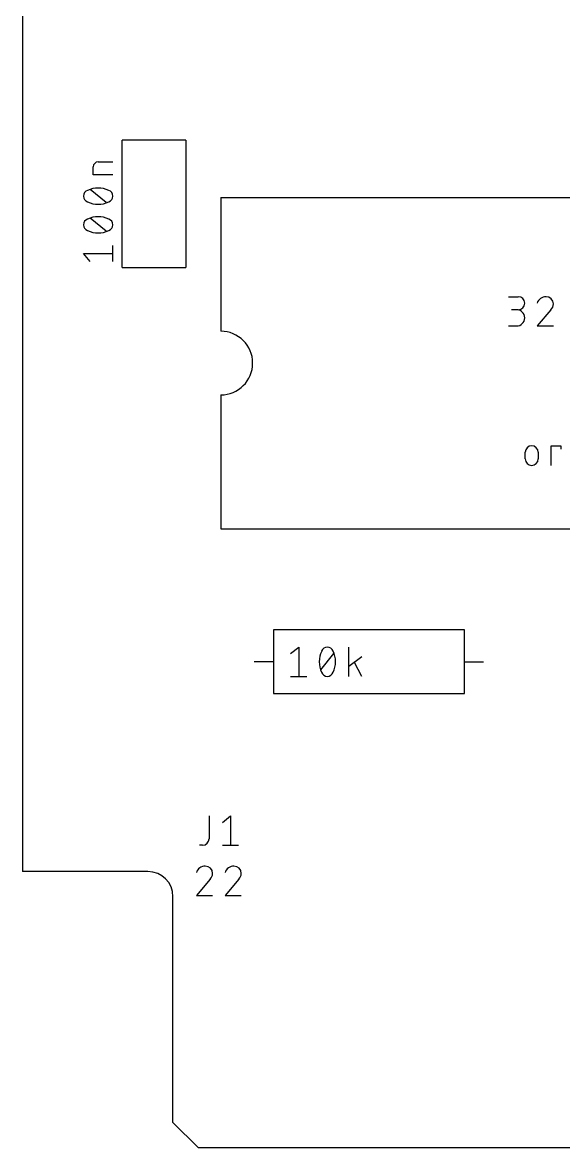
# Model space of a CAD drawing. Extents: x 0 to 102, y 0 to 90.
# Drawn here: x 0 to 21.57, y 0 to 44.85 of the extents above; entities that cross this region are included whole.
import ezdxf

# ---------------------------------------------------------------- set-up
doc = ezdxf.new("R2010")
doc.units = 0
doc.layers.add('20', color=30, linetype='CONTINUOUS')
doc.layers.add('21', color=253, linetype='CONTINUOUS')

msp = doc.modelspace()

# ---------------------------------------------------------------- linework, layer by layer
at = {"layer": '20'}
for p, q in [((0, 70), (0, 11)), ((5, 11), (0, 11)), ((6, 1), (6, 10)), ((6, 1), (7, 0)), ((7, 0), (95, 0))]:
    msp.add_line(p, q, dxfattribs=at)
msp.add_arc((5, 10), 1, 0, 90, dxfattribs=at)
at = {"layer": '21'}
for p, q in [((3.9688, 35.0838), (3.9688, 40.1638)), ((6.5088, 40.1638), (3.9688, 40.1638)), ((6.5088, 40.1638), (6.5088, 35.0838)), ((2.8215, 38.7745), (2.8215, 39.0991)), ((3.0163, 39.2938), (3.6005, 39.2938)), ((3.6005, 38.7745), (2.8215, 38.7745)), ((3.3408, 37.6696), (2.6917, 38.1889)), ((7.9058, 37.8777), (7.9058, 32.5438)), ((7.9058, 37.8777), (43.2118, 37.8777)), ((3.3408, 36.5266), (2.6917, 37.0459)), ((3.6005, 35.3187), (3.6005, 35.9678)), ((2.6917, 35.3187), (2.4321, 35.6433)), ((2.4321, 35.6433), (3.6005, 35.6433)), ((3.9688, 35.0838), (6.5088, 35.0838)), ((19.3725, 33.9217), (19.7619, 33.9217)), ((19.7619, 33.4024), (19.5023, 33.4024)), ((21.0672, 33.4024), (20.5155, 32.7533)), ((19.3725, 32.7533), (19.697, 32.7533)), ((20.5155, 32.7533), (21.1646, 32.7533)), ((7.9058, 30.0038), (7.9058, 24.6698)), ((21.0767, 27.1971), (21.0767, 27.976)), ((21.0767, 27.976), (21.4661, 27.976)), ((21.4661, 27.976), (21.4661, 27.8462)), ((20.0413, 27.4567), (20.0413, 27.7163)), ((20.5606, 27.7163), (20.5606, 27.4567)), ((7.9058, 24.6698), (43.2118, 24.6698)), ((17.6212, 20.6375), (10.0013, 20.6375)), ((10.0013, 20.6375), (10.0013, 18.0975)), ((17.6212, 18.0975), (17.6212, 20.6375)), ((10.6871, 19.6921), (11.0116, 19.9517)), ((11.0116, 19.9517), (11.0116, 18.7833)), ((13.0134, 18.7833), (13.0134, 19.9517)), ((10.0013, 19.3675), (9.2393, 19.3675)), ((11.895, 19.0429), (12.4142, 19.6921)), ((13.5327, 19.5622), (13.0134, 19.1728)), ((13.5327, 18.7833), (13.2406, 19.335)), ((17.6212, 19.3675), (18.3833, 19.3675)), ((10.6871, 18.7833), (11.3362, 18.7833)), ((10.0013, 18.0975), (17.6212, 18.0975)), ((7.4403, 13.2192), (7.4403, 12.3104)), ((7.9676, 12.9596), (8.2922, 13.2192)), ((8.2922, 13.2192), (8.2922, 12.0508)), ((7.1806, 12.0508), (7.0508, 12.0508)), ((7.9676, 12.0508), (8.6167, 12.0508)), ((7.4825, 10.6999), (6.9308, 10.0508)), ((8.6255, 10.6999), (8.0738, 10.0508)), ((6.9308, 10.0508), (7.5799, 10.0508)), ((8.0738, 10.0508), (8.7229, 10.0508))]:
    msp.add_line(p, q, dxfattribs=at)
for centre, radius, start, end in [((3.0163, 39.0991), 0.1947, 90.0009, 180), ((2.6722, 37.9293), 0.2402, 108.924, 180.0001), ((3.0163, 37.2909), 0.9629, 90.0001, 115.9889), ((3.0163, 37.2909), 0.9629, 64.0112, 90), ((3.3603, 37.9293), 0.2402, 0, 71.0747), ((2.6722, 37.9293), 0.2402, 180, 251.0758), ((3.0163, 38.5676), 0.9629, 244.0111, 269.9999), ((3.0163, 38.5676), 0.9629, 270, 295.9888), ((3.3603, 37.9293), 0.2402, 288.9254, 359.9998), ((2.6722, 36.7863), 0.2402, 108.924, 180.0001), ((2.6722, 36.7863), 0.2402, 180, 251.0758), ((3.0163, 36.1479), 0.9629, 90.0001, 115.9889), ((3.0163, 36.1479), 0.9629, 64.0112, 90), ((3.3603, 36.7863), 0.2402, 0, 71.0747), ((3.3603, 36.7863), 0.2402, 288.9254, 359.9998), ((3.0163, 37.4246), 0.9629, 244.0111, 269.9999), ((3.0163, 37.4246), 0.9629, 270, 295.9888), ((19.7619, 33.6621), 0.2596, 270, 90), ((20.8725, 33.5464), 0.3753, 90.0001, 162.0549), ((20.8725, 33.6296), 0.2921, 0, 90), ((19.697, 33.0779), 0.3246, 270, 90), ((20.8508, 33.6296), 0.3138, 313.604, 359.9996), ((7.9058, 31.2738), 1.27, 270, 90), ((20.301, 27.7163), 0.2596, 0, 180), ((20.301, 27.4567), 0.2596, 180, 0), ((12.7929, 19.3675), 0.9628, 154.0109, 180.0001), ((12.1546, 19.7115), 0.2402, 90, 161.0751), ((12.1546, 19.7115), 0.2402, 18.9248, 90.0002), ((11.5163, 19.3675), 0.9629, 359.9999, 25.9891), ((12.7929, 19.3675), 0.9629, 180, 205.9888), ((11.5163, 19.3675), 0.9629, 334.0112, 360), ((12.1546, 19.0235), 0.2402, 198.9254, 269.9998), ((12.1546, 19.0235), 0.2402, 270, 341.0747), ((7.1806, 12.3104), 0.2596, 270, 0), ((7.2878, 10.8439), 0.3753, 90.0001, 162.0549), ((7.2878, 10.9271), 0.2921, 0, 90), ((8.4308, 10.8439), 0.3753, 90.0001, 162.0549), ((8.4308, 10.9271), 0.2921, 0, 90), ((7.2662, 10.9271), 0.3138, 313.604, 359.9996), ((8.4092, 10.9271), 0.3138, 313.604, 359.9996)]:
    msp.add_arc(centre, radius, start, end, dxfattribs=at)

doc.saveas('drawing.dxf')
